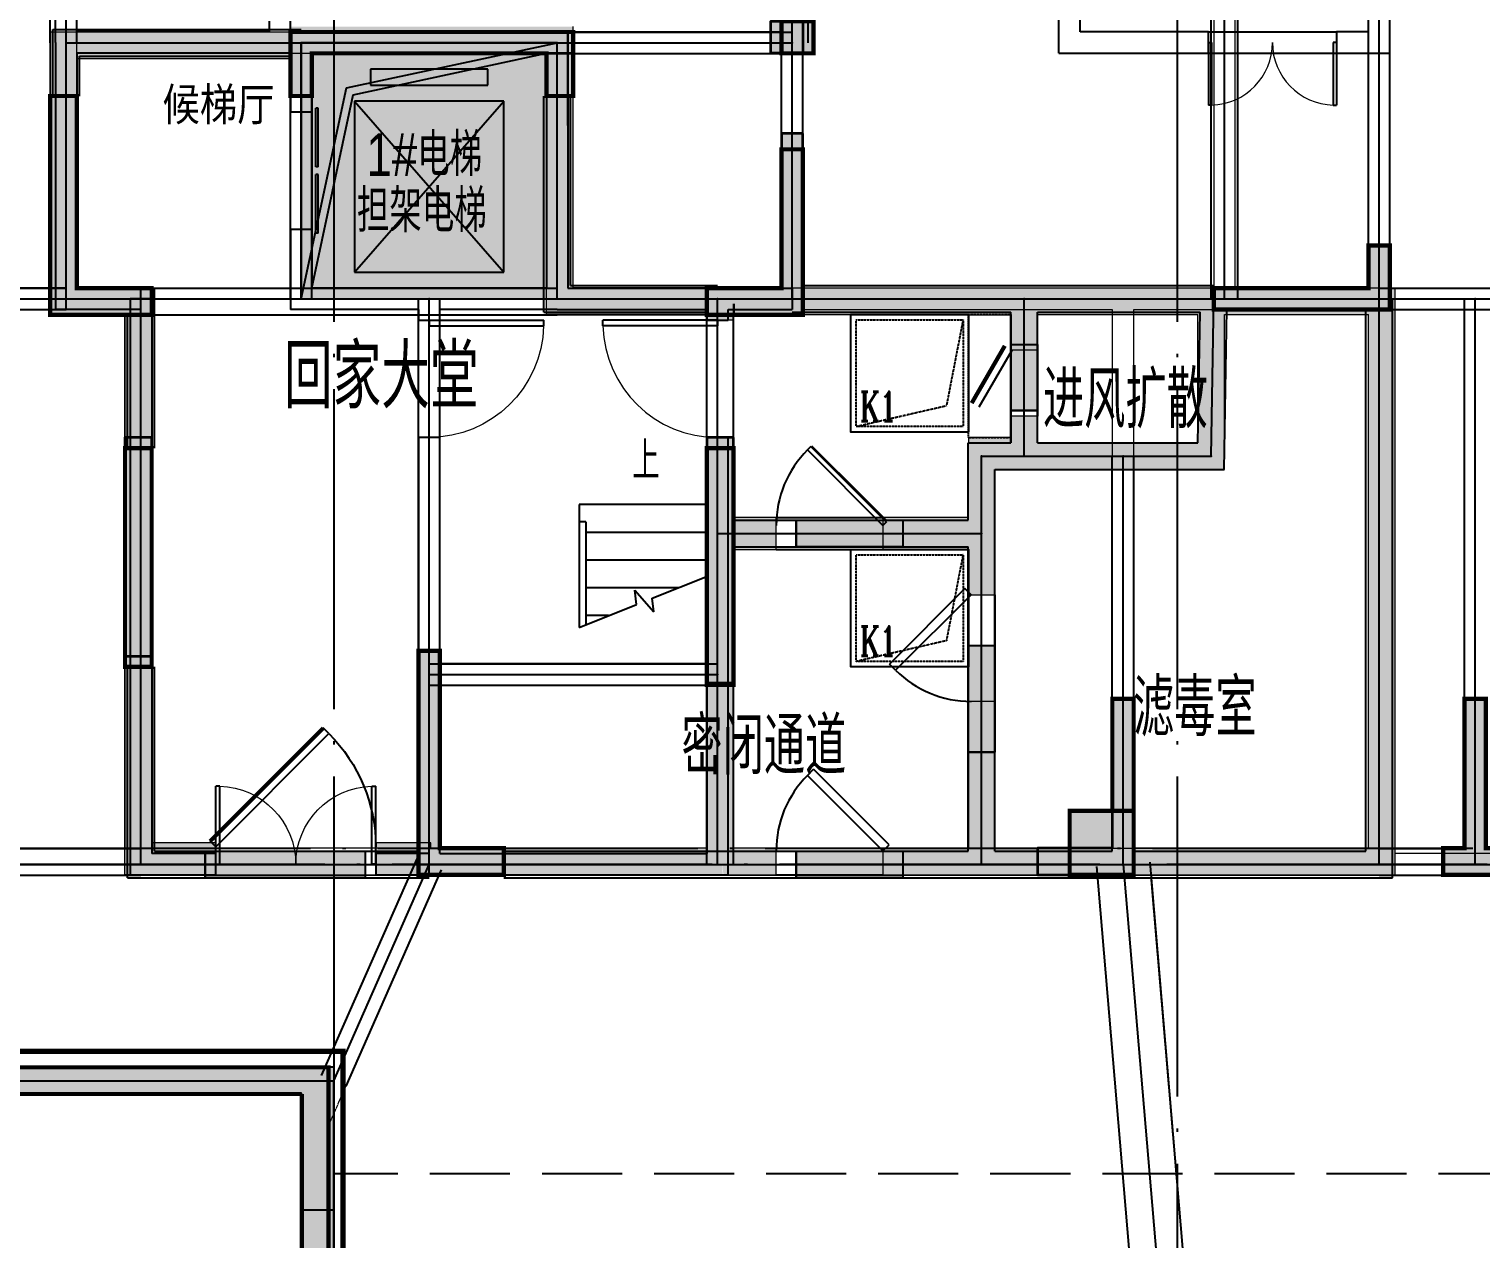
# Model space of a CAD drawing. Extents: x 290727 to 13733020, y 1731457 to 3643100.
# Drawn here: x 644421 to 658024, y 2234818 to 2246158 of the extents above; entities that cross this region are included whole.
import ezdxf

# ---------------------------------------------------------------- set-up
doc = ezdxf.new("R2010")
doc.units = 0
doc.header["$LTSCALE"] = 10
doc.header["$PDSIZE"] = 0.5
for name, pattern in [('DASH', [0.35, 0.25, -0.1]), ('DASHED', [0.75, 0.5, -0.25]), ('DOTE', [2.42, 2, -0.2, 0.02, -0.2]), ('X-人防$0$DASHED', [0.375, 0.25, -0.125])]:
    doc.linetypes.add(name, pattern=pattern)
doc.layers.get('0').update_dxf_attribs({"linetype": 'CONTINUOUS'})
for name, color, linetype in [('-A-车行道路', 8, 'CONTINUOUS'), ('21000', 5, 'CONTINUOUS'), ('A-FUR-空调', 181, 'CONTINUOUS'), ('BEAM_CONT', 4, 'CONTINUOUS'), ('BEAM_DASH', 144, 'DASHED'), ('COLU', 2, 'CONTINUOUS'), ('COLUMN', 9, 'CONTINUOUS'), ('DIM_SYMB', 3, 'CONTINUOUS'), ('DOTE', 8, 'DOTE'), ('EVTR', 2, 'CONTINUOUS'), ('PUB_HATCH', 8, 'CONTINUOUS'), ('PUB_TEXT', 7, 'CONTINUOUS'), ('STAIR', 2, 'CONTINUOUS'), ('WALL', 255, 'CONTINUOUS'), ('WINDOW', 4, 'CONTINUOUS'), ('X-人防$0$PUB_HATCH', 8, 'CONTINUOUS'), ('主楼轴线', 8, 'CONTINUOUS'), ('作业图', 4, 'CONTINUOUS'), ('房间名称', 7, 'CONTINUOUS'), ('文字', 4, 'CONTINUOUS'), ('洞口边线', 7, 'CONTINUOUS'), ('防火分区示意线', 4, 'CONTINUOUS'), ('雨水管', 2, 'CONTINUOUS')]:
    doc.layers.add(name, color=color, linetype=linetype)
for name, color, linetype, true_color in [('1106', 7, 'CONTINUOUS', 0x89bf5f), ('2106', 7, 'CONTINUOUS', 0x64cfcf), ('2206', 7, 'CONTINUOUS', 0x3474d4), ('3200', 7, 'CONTINUOUS', 0xf4e9b4)]:
    doc.layers.add(name, color=color, linetype=linetype, true_color=true_color)
for name, color, linetype, lineweight in [('_0', 7, 'CONTINUOUS', 15), ('X-人防$0$人防', 210, 'CONTINUOUS', 20), ('砼墙', 8, 'CONTINUOUS', 35)]:
    doc.layers.add(name, color=color, linetype=linetype, lineweight=lineweight)
doc.layers.add('DIM_MODI', color=6, linetype='CONTINUOUS', plot=False)
doc.layers.get('0').off()
doc.styles.add('_TCH_AXIS', font='COMPLEX', dxfattribs={"bigfont": 'GBCBIG'})
doc.styles.add('_TCH_DIM', font='SIMPLEX', dxfattribs={"bigfont": 'GBCBIG'})
doc.styles.add('HNSJY', font='HNSJY-07', dxfattribs={"width": 0.8, "bigfont": 'HNSJY-HZ'})
doc.styles.get("Standard").update_dxf_attribs({"font": 'rs.shx', "bigfont": 'hztxt.shx'})

# ---------------------------------------------------------------- blocks, each defined once
blk = doc.blocks.new('A$C55C93FC2')
at = {"layer": 'DOTE', "linetype": 'DOTE', "ltscale": 150}
for p, q in [((162348.6, 127235.5), (162348.6, 43042.4)), ((170248.6, 127235.5), (170248.6, 52513.6)), ((10299.5, 112042.4), (252290.8, 112042.4))]:
    blk.add_line(p, q, dxfattribs=at)
blk = doc.blocks.new('$DorLib2D$00000001')
for p, q in [((0.45, 0.975), (0.5, 0.975)), ((0.45, 0), (0.45, 0.975)), ((0.5, 0), (0.5, 0.975)), ((0.5, 0), (0.45, 0))]:
    blk.add_line(p, q)
at = {"lineweight": 13}
blk.add_arc((0.475, 0), 0.975, 91.4693, 180, dxfattribs=at)
blk = doc.blocks.new('$DorLib2D$00000002')
for p, q in [((-0.5, 0), (-0.5, 0.4875)), ((-0.475, 0.4875), (-0.5, 0.4875)), ((-0.475, 0), (-0.475, 0.4875)), ((0.475, 0), (0.475, 0.4875)), ((0.475, 0.4875), (0.5, 0.4875)), ((0.5, 0), (0.5, 0.4875)), ((-0.5, 0), (-0.475, 0)), ((0.5, 0), (0.475, 0))]:
    blk.add_line(p, q)
at = {"lineweight": 13}
for centre, start, end in [((-0.4875, 0), 0, 88.53072), ((0.4875, 0), 91.46928, 180)]:
    blk.add_arc(centre, 0.4875, start, end, dxfattribs=at)
blk = doc.blocks.new('$DorLib2D$00000127')
at = {"color": 0, "linetype": 'Continuous'}
for p, q in [((-0.033, 0.795, -93.75), (-0.533, 0.795, -93.75)), ((-0.533, 0.795, -93.75), (-0.533, 0.69, -93.75)), ((-0.033, 0.795, -93.75), (-0.033, 0.69, -93.75)), ((0.033, 0.795, -93.75), (0.033, 0.69, -93.75)), ((0.533, 0.795, -93.75), (0.033, 0.795, -93.75)), ((0.533, 0.795, -93.75), (0.533, 0.69, -93.75)), ((-0.033, 0.69, -93.75), (-0.533, 0.69, -93.75)), ((0.533, 0.69, -93.75), (0.033, 0.69, -93.75)), ((0.5, 0.5, -93.75), (-0.5, 0.5, -93.75))]:
    blk.add_line(p, q, dxfattribs=at)
blk = doc.blocks.new('_FZH')
blk.add_lwpolyline([(-0.5, -0.5), (0.5, -0.5), (0.5, 0.5), (-0.5, 0.5)], close=True)
at = {"layer": 'PUB_HATCH'}
blk.add_solid([(-0.5, -0.5), (0.5, -0.5), (-0.5, 0.5), (0.5, 0.5)], dxfattribs=at)
blk = doc.blocks.new('X-人防$0$$DorLib2D$00000079')
for p, q in [((-0.207, 0.807), (-0.151, 0.864)), ((0.557, 0.157), (-0.151, 0.864)), ((0.5, 0.1), (-0.207, 0.807)), ((0.5, 0.1), (0.557, 0.157))]:
    blk.add_line(p, q)
blk.add_arc((0.5, 0.1), 1, 135, 180)
blk = doc.blocks.new('X-人防$0$$DorLib2D$00000083')
for p, q in [((-0.2071, 0.7821), (-0.1718, 0.8175)), ((0.5, 0.075), (-0.2071, 0.7821)), ((0.5, 0.075), (0.5354, 0.1104))]:
    blk.add_line(p, q)
at = {"const_width": 0.025}
blk.add_lwpolyline([(0.5354, 0.1104), (-0.1718, 0.8175)], dxfattribs=at)
blk.add_arc((0.5, 0.075), 1, 135, 180)
blk = doc.blocks.new('X-人防$0$$DorLib2D$00000190')
at = {"color": 0}
blk.add_line((-0.5, 0.187), (0.366, 0.687), dxfattribs=at)
at = {"color": 0, "const_width": 0.0625}
blk.add_lwpolyline([(-0.562, 0.296), (0.304, 0.796)], dxfattribs=at)
blk = doc.blocks.new('A$C4605627C')
at = {"layer": '雨水管', "color": 2}
blk.add_lwpolyline([(1100, 0), (0, 0), (0, 1100), (1100, 1100)], close=True, dxfattribs=at)
at = {"layer": '雨水管', "color": 2, "linetype": 'DASH'}
blk.add_lwpolyline([(1050, 50), (50, 50), (50, 1050), (1050, 1050)], close=True, dxfattribs=at)
blk.add_lwpolyline([(1050, 1050), (894, 244), (50, 50)], dxfattribs=at)
at = {"layer": 'PUB_TEXT', "color": 6, "style": '_TCH_AXIS', "width": 0.705882}
blk.add_text('K1', height=275.4, dxfattribs=at).set_placement((82, 102))
blk = doc.blocks.new('车库建筑作业图')
at = {"layer": '_0'}
h = blk.add_hatch(color=8, dxfattribs=at)
h.dxf.hatch_style = 1
h.paths.add_polyline_path([(677770, 2241129), (677770, 2241579), (678220, 2241579), (678220, 2241129)])
h.paths.add_polyline_path([(670370, 2238730), (670370, 2238230), (670870, 2238230), (670870, 2238730)], flags=17)
h.paths.add_polyline_path([(664670, 2238730), (664670, 2238230), (665170, 2238230), (665170, 2238730)], flags=17)
h.paths.add_polyline_path([(677270, 2238230), (677670, 2238230), (677670, 2240280), (677420, 2240280), (677420, 2238480), (677270, 2238480)], flags=17)
h.paths.add_polyline_path([(661370, 2239880), (661170, 2239880), (661170, 2238230), (662070, 2238230), (662070, 2238480), (661370, 2238480)], flags=17)
h.paths.add_polyline_path([(665170, 2242330), (664920, 2242330), (664920, 2240030), (665170, 2240030)], flags=17)
h.paths.add_polyline_path([(670620, 2242330), (670370, 2242330), (670370, 2240280), (670620, 2240280)], flags=17)
h.paths.add_polyline_path([(668870, 2245530), (669070, 2245530), (669070, 2246130), (666420, 2246130), (666420, 2245930), (666670, 2245930), (666670, 2245930), (668870, 2245930)], flags=17)
h.paths.add_polyline_path([(667870, 2240330), (667670, 2240330), (667670, 2238480), (667070, 2238480), (667070, 2238230), (667870, 2238230)], flags=17)
h.paths.add_polyline_path([(671320, 2245530), (671070, 2245530), (671070, 2243730), (670370, 2243730), (670370, 2243480), (671320, 2243480)], flags=17)
h.paths.add_polyline_path([(674370, 2239880), (674170, 2239880), (674170, 2238480), (673470, 2238480), (673470, 2238230), (674370, 2238230)], flags=17)
h.paths.add_polyline_path([(664470, 2245180), (664270, 2245180), (664270, 2243480), (665170, 2243480), (665170, 2243730), (664470, 2243730)], flags=17)
h.paths.add_polyline_path([(660420, 2243530), (660420, 2243730), (658970, 2243730), (658970, 2244130), (658770, 2244130), (658770, 2243530)], flags=17)
h.paths.add_polyline_path([(657670, 2238480), (657670, 2238230), (658270, 2238230), (658270, 2238480), (658070, 2238480), (658070, 2239880), (657870, 2239880), (657870, 2238480)], flags=17)
h.paths.add_polyline_path([(654770, 2239880), (654570, 2239880), (654570, 2238480), (653870, 2238480), (653870, 2238230), (654770, 2238230)], flags=17)
h.paths.add_polyline_path([(651020, 2242330), (650770, 2242330), (650770, 2240030), (651020, 2240030)], flags=17)
h.paths.add_polyline_path([(645570, 2242330), (645320, 2242330), (645320, 2240280), (645570, 2240280)], flags=17)
h.paths.add_polyline_path([(657170, 2244130), (656970, 2244130), (656970, 2243730), (655520, 2243730), (655520, 2243530), (657170, 2243530)], flags=17)
h.paths.add_polyline_path([(646870, 2245530), (647070, 2245530), (647070, 2245930), (649270, 2245930), (649270, 2245930), (649520, 2245930), (649520, 2246130), (646870, 2246130)], flags=17)
h.paths.add_polyline_path([(648270, 2240330), (648070, 2240330), (648070, 2238230), (648870, 2238230), (648870, 2238480), (648270, 2238480)], flags=17)
h.paths.add_polyline_path([(644870, 2245530), (644620, 2245530), (644620, 2243480), (645570, 2243480), (645570, 2243730), (644870, 2243730)], flags=17)
h.paths.add_polyline_path([(651670, 2245180), (651470, 2245180), (651470, 2243730), (650770, 2243730), (650770, 2243480), (651670, 2243480)], flags=17)
h.paths.add_polyline_path([(651370, 2245930), (651370, 2246230), (651670, 2246230), (651670, 2245930)], flags=17)
edge = h.paths.add_edge_path(flags=17)
edge.add_line((677420, 2238480), (677270, 2238480))
edge.add_line((677270, 2238480), (677270, 2238230))
edge.add_line((677270, 2238230), (677670, 2238230))
h.paths.add_polyline_path([(677670, 2241430), (677670, 2241930), (677670, 2243730), (676770, 2243730), (676770, 2248730), (671270, 2248730), (671270, 2250530), (669320, 2250530), (669320, 2251280), (666220, 2251280), (666220, 2250530), (664270, 2250530), (664270, 2248730), (651670, 2248730), (651670, 2250530), (649720, 2250530), (649720, 2251280), (646620, 2251280), (646620, 2250530), (644670, 2250530), (644670, 2248730), (639170, 2248730), (639170, 2243730), (638270, 2243730), (638270, 2238230), (643720, 2238230), (643720, 2237156), (643970, 2237156), (643970, 2238480), (641770, 2238480), (641770, 2239880), (641570, 2239880), (641570, 2238480), (638520, 2238480), (638520, 2243480), (639420, 2243480), (639420, 2243530), (640820, 2243530), (640820, 2243730), (639420, 2243730), (639420, 2248480), (644920, 2248480), (644920, 2250280), (646620, 2250280), (646620, 2247430), (646870, 2247430), (646870, 2251030), (649470, 2251030), (649470, 2247430), (649720, 2247430), (649720, 2250280), (651420, 2250280), (651420, 2248480), (656970, 2248480), (656970, 2247080), (657170, 2247080), (657170, 2248480), (658770, 2248480), (658770, 2247080), (658970, 2247080), (658970, 2248480), (664520, 2248480), (664520, 2250280), (666220, 2250280), (666220, 2247430), (666470, 2247430), (666470, 2251030), (669070, 2251030), (669070, 2247430), (669320, 2247430), (669320, 2250280), (671020, 2250280), (671020, 2248480), (676520, 2248480), (676520, 2243730), (675120, 2243730), (675120, 2243530), (676520, 2243530), (676520, 2243480), (677420, 2243480), (677420, 2241430)])
at = {"layer": 'PUB_HATCH', "linetype": 'Continuous'}
for points in [[(643970, 2236430), (643670, 2236180), (646977, 2236180), (647277, 2236430)], [(643970, 2236430), (643670, 2236180), (646977, 2236180), (647277, 2236430)], [(647277, 2236430), (646977, 2236180), (646977, 2235088), (647277, 2235088)], [(646977, 2232655), (647277, 2232655), (647277, 2236430), (646977, 2236180)]]:
    blk.add_hatch(color=256, dxfattribs=at).paths.add_polyline_path(points)
at = {"layer": 'X-人防$0$PUB_HATCH'}
for points in [[(646870, 2245931), (649270, 2245931), (649520, 2246181), (646870, 2246181)], [(649270, 2243481), (649520, 2243731), (649520, 2246181), (649270, 2245931)], [(644620, 2243481), (644870, 2243731), (644870, 2245880), (644620, 2246130)], [(644620, 2246130), (644870, 2245880), (646870, 2245880), (646870, 2246130)], [(645320, 2243481), (645570, 2243731), (644870, 2243731), (644620, 2243481)], [(645320, 2238231), (645570, 2238531), (645570, 2243731), (645320, 2243481)], [(650899, 2243593), (650777, 2243731), (649520, 2243731), (649270, 2243481), (650770, 2243481)], [(650777, 2243731), (651027, 2243481), (653221, 2243481), (653454, 2243564), (653521, 2243731)], [(650899, 2243593), (651027, 2243581), (651027, 2243481), (650777, 2243731), (650777, 2243731)], [(653454, 2243564), (653621, 2243481), (653754, 2243564), (653771, 2243731), (653521, 2243731)], [(653754, 2243564), (653871, 2243481), (655371, 2243481), (655487, 2243564), (655471, 2243731), (653771, 2243731)], [(655487, 2243564), (655621, 2243481), (656971, 2243481), (657221, 2243731), (655471, 2243731)], [(656971, 2238481), (657221, 2238231), (657221, 2243731), (656971, 2243481)], [(651020, 2243431), (651020, 2243581), (650899, 2243593), (650770, 2243481), (650770, 2243431)], [(653221, 2243481), (653221, 2243480), (653621, 2243480), (653621, 2243481), (653454, 2243564)], [(653621, 2243481), (653621, 2243150), (653871, 2243150), (653871, 2243481), (653754, 2243564)], [(655371, 2242281), (655621, 2242031), (655621, 2243481), (655487, 2243564), (655371, 2243481)], [(653871, 2242281), (653871, 2242530), (653621, 2242530), (653621, 2242281), (653754, 2242197)], [(650937, 2241431), (651020, 2241581), (651020, 2242330), (650770, 2242330), (650770, 2241431)], [(653621, 2242281), (653621, 2242330), (653221, 2242330), (653221, 2242281), (653454, 2242197)], [(653221, 2242281), (653471, 2242031), (653521, 2242031), (653454, 2242197)], [(653304, 2241431), (653471, 2241431), (653471, 2242031), (653221, 2242281), (653221, 2241581)], [(653454, 2242197), (653521, 2242031), (653771, 2242031), (653754, 2242197), (653621, 2242281)], [(653754, 2242197), (653771, 2242031), (655621, 2242031), (655371, 2242281), (653871, 2242281)], [(651020, 2241281), (651421, 2241281), (651421, 2241581), (651020, 2241581), (650937, 2241431)], [(653221, 2241581), (652421, 2241581), (652421, 2241281), (653221, 2241281), (653304, 2241431)], [(650909, 2238356), (651020, 2238481), (651020, 2241281), (650937, 2241431), (650770, 2241431), (650770, 2238481)], [(653221, 2241281), (653221, 2240856), (653471, 2240856), (653471, 2241431), (653304, 2241431)], [(653471, 2238481), (653471, 2239856), (653221, 2239856), (653221, 2238481), (653337, 2238397)], [(646170, 2238531), (645570, 2238531), (645320, 2238231), (646170, 2238231)], [(648185, 2238231), (648185, 2238531), (647670, 2238531), (647670, 2238231)], [(650909, 2238356), (650770, 2238481), (648185, 2238481), (648185, 2238231), (650921, 2238231)], [(650927, 2238231), (651421, 2238231), (651421, 2238481), (651020, 2238481), (650909, 2238356)], [(653221, 2238481), (652421, 2238481), (652421, 2238231), (653321, 2238231), (653337, 2238397)], [(653337, 2238397), (653321, 2238231), (657221, 2238231), (656971, 2238481), (653471, 2238481)]]:
    blk.add_hatch(color=256, dxfattribs=at).paths.add_polyline_path(points)
at = {"layer": '-A-车行道路', "linetype": 'DASH', "ltscale": 300}
blk.add_lwpolyline([(708777, 2235430), (647277, 2235430)], dxfattribs=at)
at = {"layer": '_0', "linetype": 'Continuous'}
blk.add_lwpolyline([(654171, 2238830), (654770, 2238830), (654770, 2238230), (654171, 2238230)], close=True, dxfattribs=at)
at = {"layer": 'A-FUR-空调'}
blk.add_lwpolyline([(647070, 2245930), (649270, 2245930), (649270, 2243730), (647070, 2243730)], close=True, dxfattribs=at)
at = {"layer": 'DIM_MODI', "linetype": 'Continuous'}
for p, q in [((646977, 2236180), (643670, 2236180)), ((646977, 2212580), (646977, 2236180))]:
    blk.add_line(p, q, dxfattribs=at)
at = {"layer": 'DIM_SYMB'}
blk.add_lwpolyline([(650176, 2241830, 0, 0, 0), (650176, 2241220, 80, 0, 0), (650176, 2240920, 0, 0, 0)], format="xyseb", dxfattribs=at)
at = {"layer": 'EVTR'}
for p, q in [((647620, 2245780), (647620, 2245630)), ((648720, 2245780), (647620, 2245780)), ((648720, 2245630), (648720, 2245780)), ((647620, 2245630), (648720, 2245630)), ((647470, 2245480), (647470, 2243880)), ((648870, 2245480), (647470, 2245480)), ((647470, 2245480), (648870, 2243880)), ((647470, 2243880), (648870, 2245480)), ((648870, 2243880), (648870, 2245480)), ((647470, 2243880), (648870, 2243880))]:
    blk.add_line(p, q, dxfattribs=at)
at = {"layer": 'STAIR'}
for p, q in [((649576, 2241700), (649576, 2241540)), ((650776, 2241700), (649576, 2241700)), ((650776, 2241700), (650776, 2241029)), ((649576, 2241540), (649576, 2240550)), ((649576, 2241540), (649576, 2240550)), ((649636, 2241540), (649576, 2241540)), ((649636, 2241540), (649636, 2240574)), ((650776, 2241440), (649636, 2241440)), ((650776, 2241180), (649636, 2241180)), ((650260, 2240823), (650776, 2241029)), ((650502, 2240920), (649636, 2240920)), ((650111, 2240764), (650096, 2240898)), ((650096, 2240898), (650275, 2240697)), ((649576, 2240550), (650111, 2240764)), ((650275, 2240697), (650260, 2240823)), ((649851, 2240660), (649636, 2240660))]:
    blk.add_line(p, q, dxfattribs=at)
at = {"layer": 'WALL', "linetype": 'Continuous'}
for p, q in [((654070, 2245930), (654070, 2248530)), ((654270, 2246130), (654270, 2248530)), ((656970, 2246130), (656970, 2248530)), ((657170, 2245930), (657170, 2248530)), ((644670, 2246030), (644670, 2248480)), ((644870, 2246130), (644870, 2248480)), ((646670, 2246230), (646670, 2246130)), ((646870, 2246130), (646870, 2246230)), ((644770, 2243730), (643820, 2243730)), ((644770, 2243530), (644770, 2243730)), ((645370, 2243630), (645370, 2238230)), ((645570, 2243630), (645370, 2243630)), ((645570, 2243630), (645570, 2238430)), ((643820, 2243530), (644770, 2243530)), ((646170, 2238430), (645570, 2238430)), ((646170, 2238230), (646170, 2238430)), ((648170, 2238430), (647670, 2238430)), ((647670, 2238430), (647670, 2238230)), ((648170, 2238230), (648170, 2238430)), ((648270, 2238430), (650770, 2238430)), ((645370, 2238230), (646170, 2238230)), ((647670, 2238230), (648170, 2238230)), ((648070, 2238230), (650970, 2238230)), ((643970, 2236430), (647277, 2236430)), ((643970, 2236430), (647277, 2236430)), ((647277, 2236430), (647277, 2235088)), ((647277, 2236430), (647277, 2232655)), ((643670, 2236180), (646977, 2236180)), ((643670, 2236180), (646977, 2236180)), ((646977, 2236180), (646977, 2235088)), ((646977, 2236180), (646977, 2232655)), ((647277, 2235088), (646977, 2235088))]:
    blk.add_line(p, q, dxfattribs=at)
at = {"layer": 'WALL'}
for p, q in [((646670, 2246130), (644870, 2246130)), ((646970, 2246130), (646870, 2246130)), ((646970, 2246130), (649470, 2246130)), ((649470, 2245255), (649470, 2246130)), ((649470, 2246130), (649470, 2243730)), ((655470, 2246130), (654270, 2246130)), ((655470, 2245930), (655470, 2246130)), ((656970, 2246130), (656670, 2246130)), ((656670, 2246130), (656670, 2245930)), ((644670, 2246030), (644670, 2243530)), ((644870, 2245930), (644870, 2243730)), ((646770, 2245930), (644870, 2245930)), ((646870, 2245930), (646770, 2245930)), ((646870, 2245930), (646870, 2245380)), ((647070, 2245930), (649270, 2245930)), ((647070, 2245380), (647070, 2245930)), ((649270, 2245930), (649270, 2243730)), ((654070, 2245930), (655470, 2245930)), ((656670, 2245930), (657170, 2245930)), ((646870, 2245380), (647070, 2245380)), ((647070, 2244280), (646870, 2244280)), ((646870, 2244280), (646870, 2243530)), ((647070, 2243730), (647070, 2244280)), ((645470, 2243730), (644870, 2243730)), ((645470, 2243530), (645470, 2243730)), ((647070, 2243730), (649270, 2243730)), ((648170, 2243730), (647070, 2243730)), ((649270, 2243730), (648170, 2243730)), ((649470, 2243730), (650870, 2243730)), ((650870, 2243730), (651570, 2243730)), ((651570, 2243730), (651570, 2243530)), ((645470, 2243530), (644670, 2243530)), ((648070, 2243530), (646870, 2243530)), ((648070, 2243530), (648070, 2243430)), ((648270, 2243430), (648270, 2243530)), ((649370, 2243530), (648270, 2243530)), ((649370, 2243530), (650770, 2243530)), ((650770, 2243530), (650770, 2243430)), ((650970, 2243430), (650970, 2243530)), ((650970, 2243530), (651570, 2243530)), ((648070, 2243430), (648270, 2243430)), ((650770, 2243430), (650970, 2243430)), ((648270, 2242330), (648070, 2242330)), ((648070, 2242330), (648070, 2238230)), ((648070, 2242230), (648070, 2238330)), ((648270, 2238430), (648270, 2242330)), ((650970, 2242330), (650770, 2242330)), ((650770, 2242330), (650770, 2238430)), ((650970, 2238230), (650970, 2242330))]:
    blk.add_line(p, q, dxfattribs=at)
at = {"layer": 'WINDOW', "linetype": 'Continuous'}
for p, q in [((655470, 2246130), (656670, 2246130)), ((655470, 2245930), (656670, 2245930))]:
    blk.add_line(p, q, dxfattribs=at)
at = {"layer": 'WINDOW', "color": 0, "linetype": 'DASH'}
for p, q in [((653621, 2243480), (653221, 2243480)), ((653221, 2242330), (653621, 2242330))]:
    blk.add_line(p, q, dxfattribs=at)
at = {"layer": 'WINDOW', "color": 0, "linetype": 'X-人防$0$DASHED'}
for p, q in [((653221, 2242330, 0), (653221, 2243480, 0)), ((653621, 2242330, 0), (653621, 2243480, 0))]:
    blk.add_line(p, q, dxfattribs=at)
at = {"layer": 'WINDOW'}
for p, q in [((653621, 2242530), (653621, 2243150)), ((653871, 2242530), (653871, 2243150))]:
    blk.add_line(p, q, dxfattribs=at)
at = {"layer": 'WINDOW', "color": 7}
for p, q in [((651421, 2241581), (652421, 2241581)), ((651421, 2241281), (652421, 2241281))]:
    blk.add_line(p, q, dxfattribs=at)
at = {"layer": 'WINDOW', "color": 0}
for p, q in [((653221, 2239856), (653221, 2240856)), ((653471, 2239856), (653471, 2240856)), ((651421, 2238481), (652421, 2238481)), ((651421, 2238231), (652421, 2238231))]:
    blk.add_line(p, q, dxfattribs=at)
at = {"layer": 'X-人防$0$人防', "color": 210}
for p, q in [((646870, 2246181), (646870, 2245931)), ((649520, 2243731), (649520, 2246181)), ((644620, 2243481), (644620, 2246130)), ((644620, 2246130), (646870, 2246130)), ((646870, 2246130), (646870, 2245880)), ((646870, 2245931), (649270, 2245931)), ((649270, 2243481), (649270, 2245931)), ((644870, 2243731), (644870, 2245880)), ((644870, 2245880), (646870, 2245880)), ((645570, 2243731), (644870, 2243731)), ((645570, 2238531), (645570, 2243731)), ((650777, 2243731), (649520, 2243731)), ((650777, 2243731), (653521, 2243731)), ((650777, 2243731), (650777, 2243731)), ((653521, 2243731), (653771, 2243731)), ((653771, 2243731), (655471, 2243731)), ((655471, 2243731), (657221, 2243731)), ((657221, 2238231), (657221, 2243731)), ((645320, 2243481), (644620, 2243481)), ((645320, 2238231), (645320, 2243481)), ((650770, 2243481), (649270, 2243481)), ((650770, 2243431), (650770, 2243481)), ((651020, 2243431), (651020, 2243581)), ((651027, 2243581), (651027, 2243481)), ((651027, 2243481), (653221, 2243481)), ((653221, 2243481), (653221, 2243480)), ((653221, 2243480), (653621, 2243480)), ((653621, 2243481), (653621, 2243150)), ((653621, 2243480), (653621, 2243481)), ((653621, 2243481), (653621, 2243481)), ((653871, 2243150), (653871, 2243481)), ((653871, 2243481), (655371, 2243481)), ((655371, 2242281), (655371, 2243481)), ((655621, 2242031), (655621, 2243481)), ((655621, 2243481), (656971, 2243481)), ((656971, 2238481), (656971, 2243481)), ((650770, 2243431), (651020, 2243431)), ((653621, 2243150), (653871, 2243150)), ((653871, 2242530), (653621, 2242530)), ((653621, 2242530), (653621, 2242281)), ((653871, 2242281), (653871, 2242530)), ((650770, 2241431), (650770, 2242330)), ((650770, 2242330), (651020, 2242330)), ((651020, 2241581), (651020, 2242330)), ((653621, 2242330), (653221, 2242330)), ((653221, 2242330), (653221, 2242281)), ((653221, 2242281), (653221, 2242281)), ((653221, 2241581), (653221, 2242281)), ((653621, 2242281), (653621, 2242330)), ((653621, 2242281), (653621, 2242281)), ((653871, 2242281), (655371, 2242281)), ((653471, 2242031), (653521, 2242031)), ((653471, 2241431), (653471, 2242031)), ((653521, 2242031), (653771, 2242031)), ((653771, 2242031), (655621, 2242031)), ((651421, 2241581), (651020, 2241581)), ((651421, 2241281), (651421, 2241581)), ((653221, 2241581), (652421, 2241581)), ((652421, 2241581), (652421, 2241281)), ((650770, 2238481), (650770, 2241431)), ((653471, 2240856), (653471, 2241431)), ((651020, 2238481), (651020, 2241281)), ((651020, 2241281), (651421, 2241281)), ((652421, 2241281), (653221, 2241281)), ((653221, 2241281), (653221, 2240856)), ((653221, 2240856), (653471, 2240856)), ((653471, 2239856), (653221, 2239856)), ((653221, 2239856), (653221, 2238481)), ((653471, 2238481), (653471, 2239856)), ((646170, 2238531), (645570, 2238531)), ((646170, 2238231), (646170, 2238531)), ((648185, 2238531), (647670, 2238531)), ((647670, 2238231), (647670, 2238531)), ((648185, 2238481), (648185, 2238531)), ((650770, 2238481), (648185, 2238481)), ((651421, 2238481), (651020, 2238481)), ((651421, 2238231), (651421, 2238481)), ((653221, 2238481), (652421, 2238481)), ((652421, 2238481), (652421, 2238231)), ((653471, 2238481), (656971, 2238481)), ((646170, 2238231), (645320, 2238231)), ((648185, 2238231), (647670, 2238231)), ((650921, 2238231), (648185, 2238231)), ((650927, 2238231), (651421, 2238231)), ((652421, 2238231), (653321, 2238231)), ((653321, 2238231), (657221, 2238231))]:
    blk.add_line(p, q, dxfattribs=at)
at = {"layer": 'X-人防$0$人防', "color": 6}
for p, q in [((657221, 2243731), (657977, 2243731)), ((657977, 2243731), (661371, 2243731)), ((657221, 2243531), (657977, 2243531)), ((657977, 2243531), (661171, 2243531)), ((659071, 2238431), (657221, 2238431)), ((657221, 2238231), (659071, 2238231))]:
    blk.add_line(p, q, dxfattribs=at)
at = {"layer": '主楼轴线', "linetype": 'DOTE', "ltscale": 150}
blk.add_line((636932, 2238330), (678953, 2238330), dxfattribs=at)
at = {"layer": '砼墙'}
for points in [[(651370, 2245930), (651370, 2246230), (651670, 2246230), (651670, 2245930)], [(646870, 2245530), (647070, 2245530), (647070, 2245930), (649270, 2245930), (649270, 2245930), (649520, 2245930), (649520, 2246130), (646870, 2246130)], [(644870, 2245530), (644620, 2245530), (644620, 2243480), (645570, 2243480), (645570, 2243730), (644870, 2243730)], [(651670, 2245180), (651470, 2245180), (651470, 2243730), (650770, 2243730), (650770, 2243480), (651670, 2243480)], [(657170, 2244130), (656970, 2244130), (656970, 2243730), (655520, 2243730), (655520, 2243530), (657170, 2243530)], [(645570, 2242330), (645320, 2242330), (645320, 2240280), (645570, 2240280)], [(651020, 2242330), (650770, 2242330), (650770, 2240030), (651020, 2240030)], [(648270, 2240330), (648070, 2240330), (648070, 2238230), (648870, 2238230), (648870, 2238480), (648270, 2238480)], [(654770, 2239880), (654570, 2239880), (654570, 2238480), (653870, 2238480), (653870, 2238230), (654770, 2238230)], [(657670, 2238480), (657670, 2238230), (658270, 2238230), (658270, 2238480), (658070, 2238480), (658070, 2239880), (657870, 2239880), (657870, 2238480)]]:
    blk.add_lwpolyline(points, close=True, dxfattribs=at)
at = {"layer": '防火分区示意线', "color": 5, "linetype": 'DASH', "ltscale": 300, "const_width": 50, "elevation": -2}
blk.add_lwpolyline([(647363, 2212978), (647363, 2236578), (644057, 2236578), (644057, 2238628), (638657, 2238628), (638657, 2243328), (639557, 2243328), (639557, 2248327), (645057, 2248328), (645057, 2250128), (647007, 2250128), (647007, 2250878), (649307, 2250878), (649307, 2250128), (651257, 2250128), (651257, 2248328), (664657, 2248328)], dxfattribs=at)
at = {"layer": 'COLUMN', "linetype": 'Continuous', "xscale": 599.9455798044801, "yscale": 599.532613233896, "zscale": 599.532613233896, "rotation": 270}
blk.add_blockref('_FZH', (654470, 2238530), dxfattribs=at)
at = {"layer": 'PUB_TEXT'}
for p in [(652121, 2242381), (652121, 2240181)]:
    blk.add_blockref('A$C4605627C', p, dxfattribs=at)
at = {"layer": 'WINDOW', "linetype": 'Continuous'}
for name, p, xscale, yscale, zscale, rotation in [('$DorLib2D$00000002', (656070, 2246030), 1200, 1200, -1200, 179.999999999862), ('$DorLib2D$00000001', (648170, 2242880), -1100, 1100, -1100, 270), ('$DorLib2D$00000001', (650870, 2242880), 1099.999999999998, 1099.999999999998, -1100, 89.9999866922123), ('$DorLib2D$00000002', (646920, 2238330), -1500, 1500, -1500, 4.802476760165215e-09)]:
    blk.add_blockref(name, p, dxfattribs=dict(at, xscale=xscale, yscale=yscale, zscale=zscale, rotation=rotation))
at = {"layer": 'WINDOW'}
for name, p, xscale, yscale, zscale, rotation in [('$DorLib2D$00000127', (646970, 2244830), 1100, 200, 1100, 270), ('X-人防$0$$DorLib2D$00000190', (653746, 2242840), -620, 620, -620, 90.00000000761278)]:
    blk.add_blockref(name, p, dxfattribs=dict(at, xscale=xscale, yscale=yscale, zscale=zscale, rotation=rotation))
at = {"layer": 'WINDOW', "color": 7, "xscale": 1000, "yscale": 1000, "zscale": 1000}
blk.add_blockref('X-人防$0$$DorLib2D$00000083', (651921, 2241431), dxfattribs=at)
at = {"layer": 'WINDOW', "color": 0}
for p, xscale, yscale, zscale, rotation in [((653346, 2240356), 999.9999999999975, 999.9999999999975, 999.9999999999975, 89.99998999919917), ((651921, 2238356), 1000.000000000001, 1000.000000000001, 1000.000000000001, 2.789284831030944e-05)]:
    blk.add_blockref('X-人防$0$$DorLib2D$00000079', p, dxfattribs=dict(at, xscale=xscale, yscale=yscale, zscale=zscale, rotation=rotation))
at = {"layer": 'WINDOW', "color": 7, "xscale": -1500.000000000008, "yscale": 1500.000000000008, "zscale": 1500, "rotation": 359.9999606027751}
blk.add_blockref('X-人防$0$$DorLib2D$00000083', (646920, 2238381), dxfattribs=at)
at = {"layer": '文字', "linetype": 'Continuous'}
blk.add_blockref('A$C55C93FC2', (484928, 2126437), dxfattribs=at)
at = {"layer": 'PUB_TEXT', "style": '_TCH_DIM'}
for s, height, p in [('进风扩散', 536.2, (653920, 2242417)), ('上', 357, (650072, 2241935)), ('滤毒室', 536.2, (654764, 2239529)), ('密闭通道', 536.2, (650533, 2239170))]:
    blk.add_text(s, height=height, dxfattribs=at).set_placement(p)
at = {"layer": '房间名称'}
blk.add_text('候梯厅', height=350, dxfattribs=at).set_placement((645671, 2245264))
at = {"layer": '房间名称', "style": 'HNSJY', "width": 0.8}
for s, p in [('1#电梯', (647582, 2244781)), ('担架电梯', (647493, 2244254))]:
    blk.add_text(s, height=400, dxfattribs=at).set_placement(p)
at = {"layer": '文字', "linetype": 'Continuous', "style": 'HNSJY', "width": 0.8}
blk.add_text('回家大堂', height=600, dxfattribs=at).set_placement((646809, 2242601))
blk = doc.blocks.new('人防-l')
at = {"layer": '21000'}
for points in [[(805512, -890781), (805512, -890161), (805762, -890161), (805762, -890781)], [(803500, -891809), (804500, -891809), (804500, -892059), (803500, -892059)], [(805112, -893984), (805112, -892984), (805362, -892984), (805362, -893984)], [(797962, -894909), (799462, -894909), (799462, -895159), (797962, -895159)], [(803500, -894909), (804500, -894909), (804500, -895159), (803500, -895159)]]:
    blk.add_hatch(color=0, dxfattribs=at).paths.add_polyline_path(points)
at = {"layer": '2106'}
for points in [[(803662, -887134), (803362, -887134), (803362, -887434), (803662, -887434)], [(806662, -894534), (806062, -894534), (806062, -895134), (806662, -895134)]]:
    blk.add_hatch(color=0, dxfattribs=at).paths.add_polyline_path(points)
at = {"layer": '3200'}
for points in [[(798862, -887334), (798862, -887834), (798862, -889734), (800062, -889734), (801262, -889734), (801262, -887834), (801262, -887334), (798862, -887334)], [(801262, -887334), (798862, -887334), (798862, -887834), (798862, -889734), (799287, -887758)]]:
    blk.add_hatch(color=0, dxfattribs=at).paths.add_polyline_path(points)
at = {"color": 0}
for p, q in [((796662, -887334), (796662, -885834)), ((803462, -887334), (803462, -885834)), ((807512, -889734), (807512, -886784)), ((808962, -889234), (808962, -886784)), ((796662, -887834), (796662, -887334)), ((796662, -887334), (798862, -887334)), ((798862, -887334), (801262, -887334)), ((798862, -887834), (798862, -887334)), ((801262, -887834), (801262, -887334)), ((801262, -887334), (803462, -887334)), ((803462, -888334), (803462, -887334)), ((796662, -889734), (796662, -887834)), ((798862, -889734), (798862, -887834)), ((801262, -889734), (801262, -887834)), ((803462, -889734), (803462, -888334)), ((808962, -889734), (808962, -889234)), ((793562, -889734), (796662, -889734)), ((796662, -889734), (797362, -889734)), ((797362, -889734), (798862, -889734)), ((797362, -891134), (797362, -889734)), ((798862, -889734), (800062, -889734)), ((800062, -889734), (801262, -889734)), ((800062, -893034), (800062, -889734)), ((801262, -889734), (802762, -889734)), ((802762, -889734), (803462, -889734)), ((802762, -891134), (802762, -889734)), ((803462, -889734), (805637, -889734)), ((805637, -889734), (807412, -889734)), ((805637, -891209), (805637, -889734)), ((807387, -891209), (807412, -889734)), ((807412, -889734), (807512, -889734)), ((807512, -889734), (808962, -889734)), ((808962, -889734), (809862, -889734)), ((808962, -895034), (808962, -889734)), ((809862, -889734), (810762, -889734)), ((809862, -893484), (809862, -889734)), ((797362, -893184), (797362, -891134)), ((802762, -891934), (802762, -891134)), ((805237, -891934), (805237, -891209)), ((805237, -891209), (805637, -891209)), ((805637, -891209), (806562, -891209)), ((806562, -893484), (806562, -891209)), ((806562, -891209), (807387, -891209)), ((802762, -893254), (802762, -891934)), ((802762, -891934), (805237, -891934)), ((805237, -895034), (805237, -891934)), ((800062, -893254), (800062, -893034)), ((797362, -895034), (797362, -893184)), ((800062, -895034), (800062, -893254)), ((800062, -893254), (802762, -893254)), ((802762, -895034), (802762, -893254)), ((806562, -895034), (806562, -893484)), ((809862, -895034), (809862, -893484)), ((795712, -895034), (797362, -895034)), ((797362, -895034), (800062, -895034)), ((799169, -897062), (800062, -895034)), ((800062, -895034), (800762, -895034)), ((800762, -895034), (802762, -895034)), ((802762, -895034), (805237, -895034)), ((805237, -895034), (806062, -895034)), ((806062, -895034), (806562, -895034)), ((806562, -895034), (808962, -895034)), ((806562, -895034), (806941, -899484)), ((808962, -895034), (809562, -895034)), ((809562, -895034), (809862, -895034)), ((809862, -895034), (810162, -895034)), ((795712, -897062), (799169, -897062)), ((799169, -899484), (799169, -897062))]:
    blk.add_line(p, q, dxfattribs=at)
for p in [(796662, -887334), (798862, -887334), (801262, -887334), (803462, -887334), (796662, -887834), (798862, -887834), (801262, -887834), (803462, -888334), (808962, -889234), (796662, -889734), (797362, -889734), (798862, -889734), (800062, -889734), (801262, -889734), (802762, -889734), (803462, -889734), (805637, -889734), (807412, -889734), (807512, -889734), (808962, -889734), (809862, -889734), (797362, -891134), (802762, -891134), (805237, -891209), (805637, -891209), (806562, -891209), (807387, -891209), (802762, -891934), (805237, -891934), (800062, -893034), (797362, -893184), (800062, -893254), (802762, -893254), (806562, -893484), (809862, -893484), (797362, -895034), (800062, -895034), (800762, -895034), (802762, -895034), (805237, -895034), (806062, -895034), (806562, -895034), (808962, -895034), (809562, -895034), (809862, -895034), (799169, -897062)]:
    blk.add_point(p, dxfattribs=at)
at = {"layer": '1106', "color": 0}
for p, q in [((796537, -887834), (796537, -887209)), ((796537, -887209), (798862, -887209)), ((798862, -887234), (801412, -887234)), ((801412, -887834), (801412, -887234)), ((796787, -887834), (796787, -887459)), ((796787, -887459), (798762, -887459)), ((798762, -887834), (798762, -887459)), ((798962, -887434), (801162, -887434)), ((798962, -887834), (798962, -887434)), ((801162, -887834), (801162, -887434)), ((796512, -889884), (796512, -887834)), ((796762, -889634), (796762, -887834)), ((801137, -889859), (801137, -887834)), ((801387, -889609), (801387, -887834)), ((803362, -889634), (803362, -888334)), ((803562, -889609), (803562, -888334)), ((808862, -889634), (808862, -889234)), ((809062, -889734), (809062, -889234)), ((796762, -889634), (797487, -889634)), ((797487, -891134), (797487, -889634)), ((801387, -889609), (802762, -889609)), ((802762, -889634), (803362, -889634)), ((803562, -889609), (805637, -889609)), ((805637, -889609), (807412, -889609)), ((807412, -889634), (807512, -889634)), ((807512, -889634), (808862, -889634)), ((809087, -895159), (809087, -889734)), ((801137, -889859), (802662, -889859)), ((802662, -891134), (802662, -889859)), ((803462, -889859), (805512, -889859)), ((805512, -891084), (805512, -889859)), ((805762, -889859), (807285, -889859)), ((805762, -891084), (805762, -889859)), ((807264, -891084), (807285, -889859)), ((807510, -891334), (807536, -889834)), ((807512, -889834), (808837, -889834)), ((807536, -889834), (807512, -889834)), ((808837, -894909), (808837, -889834)), ((796512, -889884), (797237, -889884)), ((797237, -891134), (797237, -889884)), ((802912, -889884), (803462, -889884)), ((802912, -891134), (802912, -889884)), ((805512, -890161), (805762, -890161)), ((805512, -890781), (805762, -890781)), ((805112, -891809), (805112, -891084)), ((805112, -891084), (805512, -891084)), ((805762, -891084), (806562, -891084)), ((806562, -891084), (807264, -891084)), ((797212, -893184), (797212, -891134)), ((797462, -893184), (797462, -891134)), ((802662, -891934), (802662, -891134)), ((802912, -891809), (802912, -891134)), ((805362, -891934), (805362, -891334)), ((805362, -891334), (805637, -891334)), ((805637, -891334), (806562, -891334)), ((806562, -891334), (807510, -891334)), ((802912, -891809), (805112, -891809)), ((803500, -891809), (803500, -892059)), ((804500, -891809), (804500, -892059)), ((802662, -893254), (802662, -891934)), ((805362, -894909), (805362, -891934)), ((802912, -893254), (802912, -892059)), ((802912, -892059), (805112, -892059)), ((805112, -894909), (805112, -892059)), ((805112, -892984), (805362, -892984)), ((799962, -893254), (799962, -893034)), ((800162, -893254), (800162, -893034)), ((797237, -895159), (797237, -893184)), ((797487, -894909), (797487, -893184)), ((799962, -894909), (799962, -893254)), ((800162, -894884), (800162, -893254)), ((806462, -894909), (806462, -893484)), ((806662, -894909), (806662, -893484)), ((809762, -894884), (809762, -893484)), ((805112, -893984), (805362, -893984)), ((800162, -894884), (800762, -894884)), ((809562, -894884), (809762, -894884)), ((797487, -894909), (799962, -894909)), ((797962, -894909), (797962, -895159)), ((799462, -894909), (799462, -895159)), ((800762, -894909), (802762, -894909)), ((802762, -894909), (805112, -894909)), ((803500, -894909), (803500, -895159)), ((804500, -894909), (804500, -895159)), ((805362, -894909), (806062, -894909)), ((806062, -894909), (806462, -894909)), ((806662, -894909), (808837, -894909)), ((797237, -895159), (800062, -895159)), ((800062, -895134), (800762, -895134)), ((800762, -895159), (802762, -895159)), ((802762, -895159), (805237, -895159)), ((805237, -895159), (806062, -895159)), ((806062, -895159), (806562, -895159)), ((806562, -895159), (809087, -895159)), ((809562, -895134), (809862, -895134)), ((809862, -895134), (810162, -895134)), ((795812, -896937), (799119, -896937)), ((799119, -899484), (799119, -896937)), ((795562, -897187), (798869, -897187)), ((798869, -899484), (798869, -897187))]:
    blk.add_line(p, q, dxfattribs=at)
at = {"layer": '21000', "color": 0, "linetype": 'Continuous'}
for points in [[(805512, -890781), (805512, -890161), (805762, -890161), (805762, -890781)], [(803500, -891809), (804500, -891809), (804500, -892059), (803500, -892059)], [(805112, -893984), (805112, -892984), (805362, -892984), (805362, -893984)], [(797962, -894909), (799462, -894909), (799462, -895159), (797962, -895159)], [(803500, -894909), (804500, -894909), (804500, -895159), (803500, -895159)]]:
    blk.add_lwpolyline(points, close=True, dxfattribs=at)
at = {"layer": '2106', "color": 0, "linetype": 'Continuous'}
for points in [[(803662, -887134), (803362, -887134), (803362, -887434), (803662, -887434)], [(806662, -894534), (806062, -894534), (806062, -895134), (806662, -895134)]]:
    blk.add_lwpolyline(points, close=True, dxfattribs=at)
at = {"layer": '2206', "color": 0}
for p, q in [((796512, -887334), (796512, -885834)), ((796512, -887334), (796512, -885834)), ((796762, -887334), (796762, -885834)), ((803362, -887334), (803362, -885834)), ((803362, -887334), (803362, -885834)), ((803612, -887334), (803612, -885834)), ((807387, -889734), (807387, -886784)), ((807387, -889734), (807387, -886784)), ((807637, -889734), (807637, -886784)), ((808862, -889234), (808862, -886784)), ((808862, -889234), (808862, -886784)), ((809062, -889234), (809062, -886784)), ((801262, -887234), (803462, -887234)), ((801262, -887234), (803462, -887234)), ((803362, -888334), (803362, -887334)), ((803362, -888334), (803362, -887334)), ((803562, -888334), (803562, -887334)), ((801262, -887434), (803462, -887434)), ((798762, -889734), (798762, -887834)), ((798762, -889734), (798762, -887834)), ((798962, -889734), (798962, -887834)), ((793562, -889634), (796662, -889634)), ((793562, -889634), (796662, -889634)), ((797362, -889634), (798862, -889634)), ((797362, -889634), (798862, -889634)), ((798862, -889634), (800062, -889634)), ((798862, -889634), (800062, -889634)), ((799962, -893034), (799962, -889734)), ((799962, -893034), (799962, -889734)), ((800062, -889634), (801262, -889634)), ((800062, -889634), (801262, -889634)), ((800162, -893034), (800162, -889734)), ((808962, -889634), (809862, -889634)), ((808962, -889634), (809862, -889634)), ((809762, -893484), (809762, -889734)), ((809762, -893484), (809762, -889734)), ((809862, -889634), (810762, -889634)), ((809862, -889634), (810762, -889634)), ((793562, -889834), (796662, -889834)), ((808962, -889834), (809862, -889834)), ((809862, -889834), (810762, -889834)), ((797362, -889884), (798862, -889884)), ((798862, -889884), (800062, -889884)), ((800062, -889884), (801262, -889884)), ((806462, -893484), (806462, -891209)), ((806462, -893484), (806462, -891209)), ((806662, -893484), (806662, -891209)), ((800062, -893154), (802762, -893154)), ((800062, -893154), (802762, -893154)), ((802662, -895034), (802662, -893254)), ((802662, -895034), (802662, -893254)), ((802912, -895034), (802912, -893254)), ((800062, -893354), (802762, -893354)), ((795712, -894884), (797362, -894884)), ((795712, -894884), (797362, -894884)), ((808962, -894884), (809562, -894884)), ((808962, -894884), (809562, -894884)), ((799054, -897012), (799948, -894983)), ((799054, -897012), (799948, -894983)), ((806812, -895012), (807190, -899463)), ((806812, -895012), (807190, -899463)), ((795712, -895134), (797362, -895134)), ((799283, -897112), (800177, -895084)), ((806313, -895055), (806692, -899505)), ((808962, -895134), (809562, -895134))]:
    blk.add_line(p, q, dxfattribs=at)
at = {"layer": '3200', "color": 0, "linetype": 'Continuous'}
blk.add_lwpolyline([(801262, -887334), (798862, -887334), (798862, -887834), (798862, -889734), (799287, -887758)], close=True, dxfattribs=at)
at = {"layer": '3200', "color": 0}
blk.add_polyline3d([(798862, -887334, 5200), (798862, -887834, 5200), (798862, -889734, 5200), (800062, -889734, 5200), (801262, -889734, 5200), (801262, -887834, 5200), (801262, -887334, 5200), (798862, -887334, 5200), (798862, -887334, 5200)], dxfattribs=at)
blk = doc.blocks.new('梁图-10.22')
at = {"color": 0}
blk.add_lwpolyline([(-1439466, 294758), (-1441416, 294758), (-1441416, 295508), (-1444516, 295508), (-1444516, 294758), (-1446466, 294758), (-1446466, 292958), (-1459066, 292958), (-1459066, 294758), (-1461016, 294758), (-1461016, 295508), (-1464116, 295508), (-1464116, 294758), (-1466066, 294758), (-1466066, 292958), (-1471566, 292958), (-1471566, 287960), (-1472466, 287958), (-1472466, 282458), (-1433066, 282457), (-1433066, 287958), (-1433966, 287958), (-1433966, 292958), (-1439466, 292958), (-1439466, 294758)], dxfattribs=at)
at = {"layer": 'BEAM_CONT', "color": 0, "lineweight": 18}
for p, q in [((-1463666, 287958), (-1463666, 289758)), ((-1461466, 289758), (-1461466, 287958)), ((-1462566, 287958), (-1463666, 287958)), ((-1461466, 287958), (-1462566, 287958)), ((-1462466, 287708), (-1461366, 287708)), ((-1462466, 284558), (-1462466, 287708)), ((-1461366, 287708), (-1459966, 287708)), ((-1459966, 287708), (-1459966, 286458)), ((-1459966, 284438), (-1462466, 284438))]:
    blk.add_line(p, q, dxfattribs=at)
at = {"layer": 'BEAM_DASH', "color": 0, "lineweight": 18}
for p, q in [((-1466116, 291758), (-1466116, 289758)), ((-1465866, 289758), (-1465866, 291658)), ((-1455216, 290808), (-1455216, 287958)), ((-1455016, 287958), (-1455016, 290808)), ((-1453766, 290808), (-1453766, 288358)), ((-1453566, 288358), (-1453566, 290808)), ((-1459266, 290358), (-1461216, 290358)), ((-1461216, 290158), (-1459266, 290158)), ((-1459266, 290158), (-1459266, 289258)), ((-1459066, 289258), (-1459066, 290158)), ((-1463866, 289758), (-1463866, 287958)), ((-1461216, 287958), (-1461216, 289758)), ((-1466116, 287958), (-1469066, 287958)), ((-1463866, 287958), (-1465266, 287958)), ((-1459866, 287958), (-1461216, 287958)), ((-1456066, 287958), (-1459066, 287958)), ((-1455216, 287958), (-1456066, 287958)), ((-1452766, 287958), (-1453566, 287958)), ((-1451966, 287958), (-1452766, 287958)), ((-1468966, 287758), (-1466116, 287758)), ((-1465416, 287708), (-1465416, 286458)), ((-1465166, 287708), (-1463766, 287708)), ((-1465166, 286458), (-1465166, 287708)), ((-1463766, 287708), (-1462666, 287708)), ((-1462666, 287708), (-1462666, 284558)), ((-1459716, 286458), (-1459716, 287708)), ((-1459066, 287758), (-1456166, 287758)), ((-1456166, 287758), (-1456166, 284108)), ((-1455966, 287758), (-1455216, 287758)), ((-1455966, 284108), (-1455966, 287758)), ((-1453566, 287758), (-1452866, 287758)), ((-1452866, 287758), (-1452866, 284108)), ((-1465416, 284408), (-1465416, 282708)), ((-1465166, 282708), (-1465166, 284408)), ((-1459716, 282708), (-1459716, 284338)), ((-1462466, 284238), (-1459966, 284238)), ((-1459966, 284238), (-1459966, 282708)), ((-1465416, 282708), (-1466817, 282708)), ((-1462666, 282708), (-1465166, 282708)), ((-1459966, 282708), (-1461866, 282708)), ((-1456566, 282708), (-1459716, 282708)), ((-1453066, 282708), (-1455966, 282708)), ((-1466817, 282458), (-1465266, 282458)), ((-1465266, 282458), (-1462747, 282458)), ((-1462747, 282458), (-1463541, 280655)), ((-1463510, 280106), (-1462474, 282458)), ((-1461866, 282458), (-1459866, 282458)), ((-1459866, 282458), (-1456566, 282458)), ((-1456309, 282458), (-1455962, 278383)), ((-1455966, 282458), (-1453066, 282458)), ((-1455438, 278129), (-1455804, 282431))]:
    blk.add_line(p, q, dxfattribs=at)
at = {"layer": 'COLU', "color": 0, "const_width": 40}
for points in [[(-1458966, 290458), (-1459266, 290458), (-1459266, 290158), (-1458966, 290158)], [(-1455966, 283058), (-1456566, 283058), (-1456566, 282458), (-1455966, 282458)]]:
    blk.add_lwpolyline(points, close=True, dxfattribs=at)
at = {"layer": 'WALL', "color": 0, "const_width": 40}
for points in [[(-1463666, 289758), (-1463666, 290158), (-1461466, 290158), (-1461466, 289758), (-1461216, 289758), (-1461216, 290358), (-1463866, 290358), (-1463866, 289758)], [(-1465866, 287958), (-1465866, 289758), (-1466116, 289758), (-1466116, 287708), (-1465166, 287708), (-1465166, 287958)], [(-1459066, 287708), (-1459066, 289258), (-1459266, 289258), (-1459266, 287958), (-1459966, 287958), (-1459966, 287708)], [(-1455216, 287958), (-1455216, 287758), (-1453566, 287758), (-1453566, 288358), (-1453766, 288358), (-1453766, 287958)], [(-1465166, 284408), (-1465166, 286458), (-1465416, 286458), (-1465416, 284408)], [(-1459716, 284238), (-1459716, 286458), (-1459966, 286458), (-1459966, 284238)], [(-1462466, 284558), (-1462666, 284558), (-1462666, 282458), (-1461866, 282458), (-1461866, 282708), (-1462466, 282708)], [(-1452666, 282708), (-1452666, 284108), (-1452866, 284108), (-1452866, 282708), (-1453066, 282708), (-1453066, 282458), (-1452466, 282458), (-1452466, 282708)]]:
    blk.add_lwpolyline(points, close=True, dxfattribs=at)
for points in [[(-1472466, 287558), (-1472466, 282458), (-1467067, 282458), (-1467067, 280405), (-1463760, 280405)], [(-1463510, 278383), (-1463510, 280655), (-1466817, 280655), (-1466817, 282708), (-1468966, 282708), (-1468966, 284108), (-1469166, 284108), (-1469166, 282708), (-1472216, 282708), (-1472216, 287558)], [(-1455966, 283058), (-1455966, 284108), (-1456166, 284108), (-1456166, 283058)], [(-1463760, 280405), (-1463760, 278383)]]:
    blk.add_lwpolyline(points, dxfattribs=at)
at = {"layer": '洞口边线', "color": 0}
blk.add_lwpolyline([(-1461466, 290158), (-1463666, 290158), (-1463666, 287958), (-1463277, 289769), (-1461466, 290158)], close=True, dxfattribs=at)

msp = doc.modelspace()

# ---------------------------------------------------------------- block references
at = {"layer": '作业图', "color": 8, "linetype": 'ByBlock', "extrusion": (8.37508e-20, 6.90696e-07, 1)}
msp.add_blockref('梁图-10.22', (2110736, 1955772, 0), dxfattribs=at)
at = {"layer": '作业图', "linetype": 'Continuous'}
msp.add_blockref('车库建筑作业图', (0, 0), dxfattribs=at)
at = {"layer": '作业图', "color": 8, "linetype": 'ByBlock'}
msp.add_blockref('人防-l', (-151892, 3133363), dxfattribs=at)

doc.saveas('drawing.dxf')
